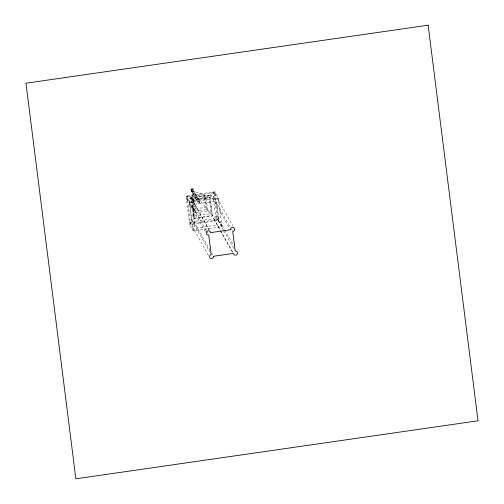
<?xml version="1.0" encoding="UTF-8"?>
<svg xmlns="http://www.w3.org/2000/svg" width="504" height="504" viewBox="0 0 504 504"><rect width="100%" height="100%" fill="white"/><g stroke="black" fill="none" stroke-linecap="round" stroke-linejoin="round"><path stroke-width="0.38" stroke-dasharray="2.52 1.89" d="M212.499 215.996L211.17 213.639L193.019 216.254L194.796 211.208L193.252 198.954L190.714 197.984L193.019 216.254L194.349 218.616L212.499 215.996L210.2 197.726L208.87 195.369L190.714 197.984L192.043 200.346L194.349 218.616M193.234 230.945L189.611 202.186L186.052 195.867L191.778 199.874L194.084 218.144L189.674 224.627L193.234 230.945L222.05 226.787L218.427 198.028L214.868 191.715L186.052 195.867L189.674 224.627L218.497 220.475L222.05 226.787M190.997 189.202L193.152 188.887L190.997 189.202L191.325 191.791L194.002 191.4L194.235 193.234L205.638 207.358L207.73 211.069L211.17 213.639L208.87 195.369L206.186 198.815L194.153 200.554L190.714 197.984M193.019 216.254L195.697 212.808L207.73 211.069L206.186 198.815L204.095 195.105L194.002 191.4M209.929 197.259L214.868 191.715L218.497 220.475L212.234 215.523L209.929 197.259L191.778 199.874M193.252 198.954L205.286 197.222L208.87 195.369M223.385 230.063L215.63 216.304L213.167 196.755L214.559 195.949A2.098 2.047 -29.4 0 0 214.194 193.064L213.721 192.805A2.098 2.047 -29.4 0 0 211.655 193.101L211.264 193.486A2.098 2.047 -29.4 0 0 210.842 195.017L229.276 227.739M192.862 189.372L191.413 189.58L198.015 201.285L198.242 203.118L199.691 202.91L199.458 201.077L192.862 189.372L193.145 191.299L191.703 191.507L191.325 188.71L192.774 189.384L192.988 191.111L191.709 191.293L191.325 188.71L192.988 191.111M191.47 189.674L192.912 189.466M191.325 191.791L193.536 191.57L193.152 188.887M192.786 193.442L192.559 191.608L192.062 196.844L194.153 200.554L195.697 212.808L193.605 209.091L192.786 193.442L194.235 193.234M206.048 230.309L189.139 200.296A2.174 2.117 -29.4 0 1 187.167 196.913L187.57 196.51A2.174 2.117 -29.4 0 1 189.718 196.201L190.203 196.472A2.174 2.117 -29.4 0 1 191.016 197.877L210.842 195.017M192.043 200.346L210.2 197.726M189.611 202.186L218.427 198.028M198.015 201.285L199.458 201.077M194.796 211.208L206.829 209.469L211.17 213.639M194.084 218.144L212.234 215.523M189.139 200.296L191.608 219.895A1.991 1.94 -29.4 0 0 190.292 220.664L190.033 221.111A1.991 1.94 -29.4 0 0 190.273 223.039L191.085 223.644A1.991 1.94 -29.4 0 0 193.045 223.36L193.416 222.995A1.991 1.94 -29.4 0 0 193.819 221.546L213.797 218.667A2.123 2.073 -29.4 0 0 214.591 220.034L215.069 220.298A2.123 2.073 -29.4 0 0 217.186 216.689L215.63 216.304M214.843 193.901L232.898 225.943M213.167 196.755L230.076 226.768M231.607 229.477L232.369 230.832M217.848 217.539L224.456 229.27M224.841 229.944L233.617 245.517M223.77 230.744L233.686 248.346M213.797 218.667L220.028 229.717M220.406 230.397L232.993 252.737M213.935 219.19L220.166 230.24M220.544 230.92L232.754 252.586M199.691 202.91L193.095 191.205L191.646 191.413L198.242 203.118M190.877 197.341L209.311 230.057M191.016 197.877L209.072 229.918M206.432 230.983L207.957 233.692M186.871 199.03L205.304 231.752M193.819 221.546L209.966 250.204M211.491 252.913L213.016 255.623M191.608 219.895L209.664 251.943M190.021 222.604L208.454 255.32M205.286 197.222L206.829 209.469M191.054 189.296L191.381 191.885M214.024 192.805L187.142 196.68L190.525 223.537L217.407 219.662L214.024 192.805M204.095 195.105L192.062 196.844L193.605 209.091L205.638 207.358L204.095 195.105M214.395 201.329L194.576 204.189A2.174 2.117 -29.4 0 0 192.169 202.387A2.174 2.117 -29.4 0 0 190.285 204.807A2.174 2.117 -29.4 0 0 192.698 206.608L195.168 226.214A1.991 1.94 -29.4 0 0 193.448 228.425A1.991 1.94 -29.4 0 0 195.653 230.076A1.991 1.94 -29.4 0 0 197.379 227.858L217.356 224.979A2.123 2.073 -29.4 0 0 219.713 226.737A2.123 2.073 -29.4 0 0 221.546 224.374A2.123 2.073 -29.4 0 0 219.19 222.617L216.726 203.068A2.098 2.047 -29.4 0 0 218.541 200.737A2.098 2.047 -29.4 0 0 216.21 198.998A2.098 2.047 -29.4 0 0 214.395 201.329"/><path stroke-width="0.76" d="M428.148 25.2L25.988 83.198L75.852 478.8L478.012 420.802L428.148 25.2M230.423 229.767L210.603 232.627A2.174 2.117 -29.4 0 0 208.19 230.826A2.174 2.117 -29.4 0 0 206.312 233.245A2.174 2.117 -29.4 0 0 208.719 235.047L211.189 254.646A1.991 1.94 -29.4 0 0 209.469 256.864A1.991 1.94 -29.4 0 0 211.68 258.514A1.991 1.94 -29.4 0 0 213.4 256.297L233.377 253.417A2.123 2.073 -29.4 0 0 235.733 255.175A2.123 2.073 -29.4 0 0 237.567 252.813A2.123 2.073 -29.4 0 0 235.211 251.055L232.747 231.506A2.098 2.047 -29.4 0 0 234.562 229.169A2.098 2.047 -29.4 0 0 232.237 227.43A2.098 2.047 -29.4 0 0 230.423 229.767"/></g></svg>
